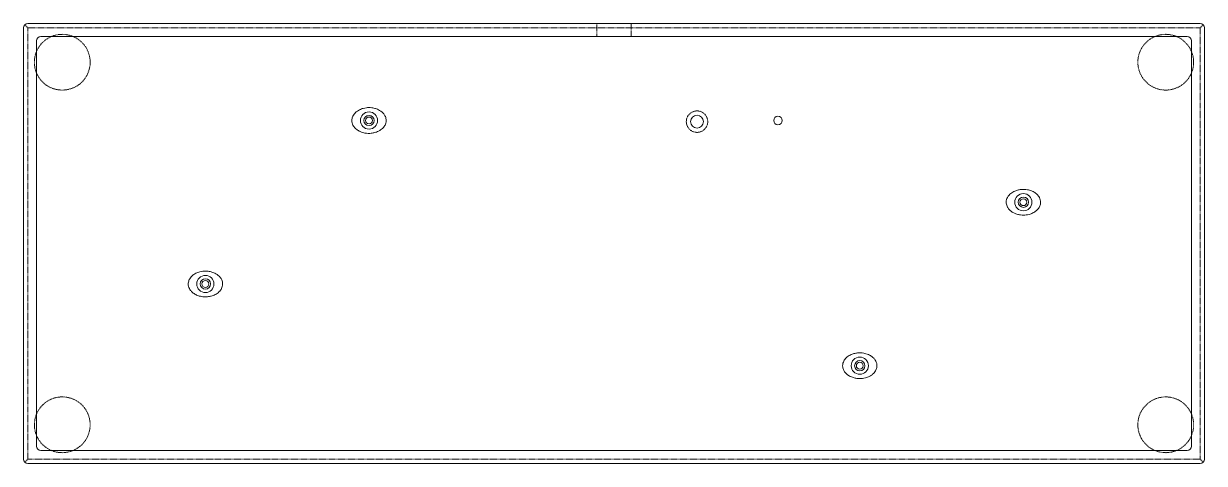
# Model space of a CAD drawing. Header units: inches. Extents: x 0 to 275, y 0 to 102.
import ezdxf

# ---------------------------------------------------------------- set-up
doc = ezdxf.new("R2010")
doc.units = ezdxf.units.IN
doc.header["$MEASUREMENT"] = 0
doc.linetypes.add('HIDDEN2', pattern=[0.1875, 0.125, -0.0625])

msp = doc.modelspace()

# ---------------------------------------------------------------- linework, layer by layer
at = {"color": 0, "linetype": 'HIDDEN2', "lineweight": 0}
for p, q in [((1, 101.5), (0.29, 102.21)), ((133.5, 99.5), (133.5, 102.5)), ((141.5, 102.5), (141.5, 99.5)), ((274, 101.5), (274.71, 102.21)), ((1, 101.5), (1, 1)), ((274, 101.5), (1, 101.5)), ((274, 1), (274, 101.5)), ((0.29, 0.29), (1, 1)), ((1, 1), (274, 1)), ((274, 1), (274.71, 0.29))]:
    msp.add_line(p, q, dxfattribs=at)
at = {"color": 0, "linetype": 'Continuous', "lineweight": 0}
for p, q in [((274, 102.5), (1, 102.5)), ((0, 101.5), (0, 1)), ((4, 99.5), (271, 99.5)), ((275, 1), (275, 101.5)), ((3, 4), (3, 98.5)), ((272, 98.5), (272, 4)), ((271, 3), (4, 3)), ((1, 0), (274, 0))]:
    msp.add_line(p, q, dxfattribs=at)
at = {"color": 0, "linetype": 'HIDDEN2', "lineweight": 0}
for centre in [(9, 93.5), (266, 93.5), (9, 9), (266, 9)]:
    msp.add_circle(centre, 6.5, dxfattribs=at)
at = {"color": 0, "linetype": 'Continuous', "lineweight": 0, "extrusion": (2e-16, 0, -1)}
for centre, radius in [((-80.44, 79.92), 2), ((-80.44, 79.92), 0.8), ((-156.84, 79.65), 1.5), ((-175.69, 79.92), 1), ((-232.84, 60.87), 2), ((-232.84, 60.87), 0.8), ((-42.34, 41.82), 2), ((-42.34, 41.82), 0.8), ((-194.74, 22.77), 2), ((-194.74, 22.77), 0.8)]:
    msp.add_circle(centre, radius, dxfattribs=at)
at = {"color": 0, "linetype": 'Continuous', "lineweight": 0}
for centre in [(80.44, 79.92), (232.84, 60.87), (42.34, 41.82), (194.74, 22.77)]:
    msp.add_circle(centre, 1.2, dxfattribs=at)
at = {"color": 0, "linetype": 'HIDDEN2', "lineweight": 0, "extrusion": (2e-16, 0, -1)}
msp.add_circle((-156.84, 79.65), 2.5, dxfattribs=at)
at = {"color": 0, "linetype": 'Continuous', "lineweight": 0, "extrusion": (2e-16, 0, -1)}
for centre, start, end in [((-1, 101.5), 0, 90), ((-274, 101.5), 90, 180), ((-1, 1), -90, 0), ((-274, 1), 180, 270)]:
    msp.add_arc(centre, 1, start, end, dxfattribs=at)
at = {"color": 0, "linetype": 'Continuous', "lineweight": 0}
for centre, start, end in [((4, 98.5), 90, 180), ((271, 98.5), 0, 90), ((4, 4), 180, 270), ((271, 4), -90, 0)]:
    msp.add_arc(centre, 1, start, end, dxfattribs=at)
for points, knots in [([(84.44, 79.92), (84.44, 80), (84.44, 80.08), (84.41, 80.32), (84.38, 80.47), (84.29, 80.77), (84.22, 80.91), (84.05, 81.24), (83.92, 81.41), (83.68, 81.69), (83.55, 81.81), (83.26, 82.06), (83.08, 82.18), (82.73, 82.38), (82.56, 82.47), (82.11, 82.66), (81.83, 82.74), (81.41, 82.83), (81.26, 82.86), (80.87, 82.91), (80.63, 82.92), (80.2, 82.92), (80.01, 82.9), (79.59, 82.85), (79.35, 82.81), (78.96, 82.71), (78.81, 82.66), (78.51, 82.55), (78.37, 82.49), (78.06, 82.33), (77.9, 82.24), (77.64, 82.06), (77.55, 81.99), (77.33, 81.81), (77.22, 81.7), (77, 81.45), (76.89, 81.31), (76.73, 81.03), (76.66, 80.9), (76.56, 80.64), (76.52, 80.5), (76.46, 80.22), (76.44, 80.07), (76.44, 79.92), (76.44, 79.92), (76.44, 79.92), (76.44, 79.92)], [-6.440665, -6.440665, -6.440665, -6.440665, -6.361636, -6.361636, -6.196518, -6.196518, -6.015204, -6.015204, -5.714834, -5.714834, -5.430056, -5.430056, -5.036468, -5.036468, -4.642877, -4.642877, -4.024526, -4.024526, -3.701059, -3.701059, -3.180392, -3.180392, -2.777238, -2.777238, -2.255353, -2.255353, -1.912551, -1.912551, -1.591405, -1.591405, -1.224682, -1.224682, -1.005803, -1.005803, -0.735606, -0.735606, -0.485012, -0.485012, -0.301591, -0.301591, -0.150798, -0.150798, 0, 0, 0, 0.00019, 0.00019, 0.00019, 0.00019]), ([(76.44, 79.92), (76.44, 79.73), (76.47, 79.54), (76.56, 79.18), (76.63, 79), (76.79, 78.69), (76.88, 78.55), (77.05, 78.33), (77.12, 78.24), (77.33, 78.03), (77.47, 77.91), (77.72, 77.72), (77.84, 77.64), (78.1, 77.48), (78.24, 77.41), (78.6, 77.25), (78.81, 77.18), (79.17, 77.07), (79.33, 77.03), (79.75, 76.96), (80, 76.93), (80.49, 76.91), (80.72, 76.92), (81.1, 76.96), (81.25, 76.98), (81.67, 77.05), (81.94, 77.13), (82.38, 77.29), (82.53, 77.36), (82.85, 77.52), (83, 77.61), (83.3, 77.82), (83.45, 77.93), (83.72, 78.19), (83.84, 78.33), (84.03, 78.59), (84.11, 78.71), (84.25, 78.98), (84.31, 79.13), (84.41, 79.49), (84.44, 79.7), (84.44, 79.92)], [0.00019, 0.00019, 0.00019, 0.00019, 0.187142, 0.187142, 0.404309, 0.404309, 0.635007, 0.635007, 0.810385, 0.810385, 1.123828, 1.123828, 1.387045, 1.387045, 1.712597, 1.712597, 2.180194, 2.180194, 2.533507, 2.533507, 3.08327, 3.08327, 3.589351, 3.589351, 3.903313, 3.903313, 4.51821, 4.51821, 4.871483, 4.871483, 5.224752, 5.224752, 5.559279, 5.559279, 5.84478, 5.84478, 6.031156, 6.031156, 6.228513, 6.228513, 6.440855, 6.440855, 6.440855, 6.440855]), ([(228.84, 60.87), (228.84, 60.79), (228.85, 60.71), (228.87, 60.47), (228.91, 60.31), (229, 60.02), (229.06, 59.88), (229.24, 59.55), (229.36, 59.38), (229.61, 59.09), (229.73, 58.97), (230.03, 58.73), (230.2, 58.61), (230.55, 58.4), (230.73, 58.32), (231.18, 58.13), (231.46, 58.05), (231.88, 57.95), (232.03, 57.93), (232.41, 57.88), (232.66, 57.87), (233.09, 57.87), (233.27, 57.88), (233.7, 57.93), (233.94, 57.98), (234.32, 58.08), (234.48, 58.13), (234.78, 58.24), (234.92, 58.3), (235.22, 58.45), (235.38, 58.55), (235.64, 58.72), (235.74, 58.8), (235.95, 58.98), (236.07, 59.09), (236.29, 59.34), (236.39, 59.48), (236.56, 59.75), (236.63, 59.88), (236.73, 60.15), (236.77, 60.28), (236.83, 60.57), (236.84, 60.72), (236.84, 60.87), (236.84, 61.06), (236.82, 61.24), (236.73, 61.61), (236.66, 61.78), (236.5, 62.1), (236.41, 62.24), (236.24, 62.46), (236.17, 62.54), (235.96, 62.76), (235.82, 62.88), (235.57, 63.07), (235.45, 63.15), (235.19, 63.3), (235.04, 63.38), (234.69, 63.54), (234.48, 63.61), (234.11, 63.72), (233.95, 63.75), (233.54, 63.83), (233.29, 63.86), (232.8, 63.87), (232.56, 63.87), (232.19, 63.83), (232.04, 63.81), (231.62, 63.73), (231.34, 63.66), (230.91, 63.5), (230.75, 63.43), (230.44, 63.27), (230.28, 63.18), (229.98, 62.97), (229.83, 62.85), (229.57, 62.59), (229.44, 62.46), (229.25, 62.2), (229.18, 62.08), (229.04, 61.81), (228.98, 61.66), (228.88, 61.3), (228.84, 61.08), (228.84, 60.87)], [-6.440855, -6.440855, -6.440855, -6.440855, -6.361636, -6.361636, -6.196518, -6.196518, -6.015204, -6.015204, -5.714834, -5.714834, -5.430056, -5.430056, -5.036468, -5.036468, -4.642877, -4.642877, -4.024526, -4.024526, -3.701059, -3.701059, -3.180392, -3.180392, -2.777238, -2.777238, -2.255353, -2.255353, -1.912551, -1.912551, -1.591405, -1.591405, -1.224682, -1.224682, -1.005803, -1.005803, -0.735606, -0.735606, -0.485012, -0.485012, -0.301591, -0.301591, -0.150798, -0.150798, 0, 0, 0, 0.187142, 0.187142, 0.404309, 0.404309, 0.635007, 0.635007, 0.810385, 0.810385, 1.123828, 1.123828, 1.387045, 1.387045, 1.712597, 1.712597, 2.180194, 2.180194, 2.533507, 2.533507, 3.08327, 3.08327, 3.589351, 3.589351, 3.903313, 3.903313, 4.51821, 4.51821, 4.871483, 4.871483, 5.224752, 5.224752, 5.559279, 5.559279, 5.84478, 5.84478, 6.031156, 6.031156, 6.228513, 6.228513, 6.440855, 6.440855, 6.440855, 6.440855]), ([(46.34, 41.83), (46.34, 41.91), (46.34, 41.98), (46.31, 42.22), (46.28, 42.38), (46.18, 42.68), (46.12, 42.82), (45.95, 43.14), (45.82, 43.31), (45.57, 43.6), (45.45, 43.72), (45.15, 43.96), (44.98, 44.08), (44.63, 44.29), (44.45, 44.37), (44, 44.56), (43.73, 44.64), (43.3, 44.73), (43.15, 44.76), (42.77, 44.81), (42.52, 44.82), (42.09, 44.82), (41.91, 44.8), (41.48, 44.75), (41.25, 44.71), (40.86, 44.6), (40.7, 44.56), (40.41, 44.44), (40.26, 44.38), (39.96, 44.23), (39.8, 44.14), (39.54, 43.96), (39.44, 43.88), (39.23, 43.7), (39.11, 43.59), (38.89, 43.34), (38.79, 43.2), (38.62, 42.92), (38.56, 42.79), (38.46, 42.53), (38.42, 42.4), (38.36, 42.11), (38.34, 41.96), (38.34, 41.81), (38.34, 41.62), (38.37, 41.44), (38.46, 41.07), (38.53, 40.9), (38.69, 40.58), (38.78, 40.44), (38.95, 40.22), (39.02, 40.14), (39.24, 39.92), (39.37, 39.8), (39.63, 39.61), (39.74, 39.53), (40, 39.38), (40.15, 39.3), (40.5, 39.15), (40.71, 39.07), (41.08, 38.97), (41.24, 38.93), (41.65, 38.86), (41.9, 38.83), (42.39, 38.81), (42.63, 38.82), (43.01, 38.86), (43.15, 38.88), (43.57, 38.96), (43.85, 39.03), (44.28, 39.19), (44.44, 39.26), (44.75, 39.42), (44.91, 39.51), (45.21, 39.72), (45.36, 39.84), (45.62, 40.1), (45.75, 40.23), (45.94, 40.5), (46.01, 40.61), (46.15, 40.88), (46.21, 41.04), (46.31, 41.4), (46.34, 41.61), (46.34, 41.83)], [-6.440855, -6.440855, -6.440855, -6.440855, -6.361636, -6.361636, -6.196518, -6.196518, -6.015204, -6.015204, -5.714834, -5.714834, -5.430056, -5.430056, -5.036468, -5.036468, -4.642877, -4.642877, -4.024526, -4.024526, -3.701059, -3.701059, -3.180392, -3.180392, -2.777238, -2.777238, -2.255353, -2.255353, -1.912551, -1.912551, -1.591405, -1.591405, -1.224682, -1.224682, -1.005803, -1.005803, -0.735606, -0.735606, -0.485012, -0.485012, -0.301591, -0.301591, -0.150798, -0.150798, 0, 0, 0, 0.187142, 0.187142, 0.404309, 0.404309, 0.635007, 0.635007, 0.810385, 0.810385, 1.123828, 1.123828, 1.387045, 1.387045, 1.712597, 1.712597, 2.180194, 2.180194, 2.533507, 2.533507, 3.08327, 3.08327, 3.589351, 3.589351, 3.903313, 3.903313, 4.51821, 4.51821, 4.871483, 4.871483, 5.224752, 5.224752, 5.559279, 5.559279, 5.84478, 5.84478, 6.031156, 6.031156, 6.228513, 6.228513, 6.440855, 6.440855, 6.440855, 6.440855]), ([(190.74, 22.77), (190.74, 22.69), (190.75, 22.61), (190.77, 22.37), (190.81, 22.21), (190.9, 21.92), (190.96, 21.78), (191.14, 21.45), (191.26, 21.28), (191.51, 20.99), (191.63, 20.87), (191.93, 20.63), (192.1, 20.51), (192.45, 20.3), (192.63, 20.22), (193.08, 20.03), (193.36, 19.95), (193.78, 19.85), (193.93, 19.83), (194.31, 19.78), (194.56, 19.77), (194.99, 19.77), (195.17, 19.78), (195.6, 19.83), (195.84, 19.88), (196.22, 19.98), (196.38, 20.03), (196.68, 20.14), (196.82, 20.2), (197.12, 20.35), (197.28, 20.45), (197.54, 20.62), (197.64, 20.7), (197.85, 20.88), (197.97, 20.99), (198.19, 21.24), (198.29, 21.38), (198.46, 21.65), (198.53, 21.78), (198.63, 22.05), (198.67, 22.18), (198.73, 22.47), (198.74, 22.62), (198.74, 22.77), (198.74, 22.96), (198.72, 23.14), (198.63, 23.51), (198.56, 23.68), (198.4, 24), (198.31, 24.14), (198.14, 24.36), (198.07, 24.44), (197.86, 24.66), (197.72, 24.78), (197.47, 24.97), (197.35, 25.05), (197.09, 25.2), (196.94, 25.28), (196.59, 25.44), (196.38, 25.51), (196.01, 25.62), (195.85, 25.65), (195.44, 25.73), (195.19, 25.76), (194.7, 25.77), (194.46, 25.77), (194.09, 25.73), (193.94, 25.71), (193.52, 25.63), (193.24, 25.56), (192.81, 25.4), (192.65, 25.33), (192.34, 25.17), (192.18, 25.08), (191.88, 24.87), (191.73, 24.75), (191.47, 24.49), (191.34, 24.36), (191.15, 24.1), (191.08, 23.98), (190.94, 23.71), (190.88, 23.56), (190.78, 23.2), (190.74, 22.98), (190.74, 22.77)], [-6.440855, -6.440855, -6.440855, -6.440855, -6.361636, -6.361636, -6.196518, -6.196518, -6.015204, -6.015204, -5.714834, -5.714834, -5.430056, -5.430056, -5.036468, -5.036468, -4.642877, -4.642877, -4.024526, -4.024526, -3.701059, -3.701059, -3.180392, -3.180392, -2.777238, -2.777238, -2.255353, -2.255353, -1.912551, -1.912551, -1.591405, -1.591405, -1.224682, -1.224682, -1.005803, -1.005803, -0.735606, -0.735606, -0.485012, -0.485012, -0.301591, -0.301591, -0.150798, -0.150798, 0, 0, 0, 0.187142, 0.187142, 0.404309, 0.404309, 0.635007, 0.635007, 0.810385, 0.810385, 1.123828, 1.123828, 1.387045, 1.387045, 1.712597, 1.712597, 2.180194, 2.180194, 2.533507, 2.533507, 3.08327, 3.08327, 3.589351, 3.589351, 3.903313, 3.903313, 4.51821, 4.51821, 4.871483, 4.871483, 5.224752, 5.224752, 5.559279, 5.559279, 5.84478, 5.84478, 6.031156, 6.031156, 6.228513, 6.228513, 6.440855, 6.440855, 6.440855, 6.440855])]:
    msp.add_open_spline(points, degree=3, knots=knots, dxfattribs=at)
msp.add_open_spline([(84.44, 79.92), (84.44, 79.92), (84.44, 79.92), (84.44, 79.92)], degree=3, dxfattribs=at)

doc.saveas('drawing.dxf')
